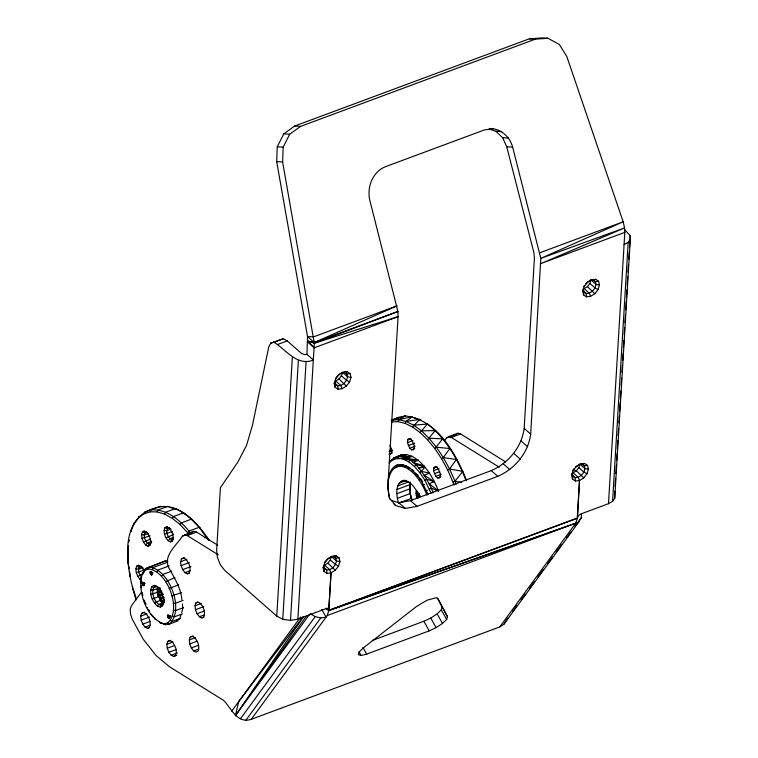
<?xml version="1.0" encoding="UTF-8"?>
<svg xmlns="http://www.w3.org/2000/svg" width="758" height="758" viewBox="0 0 758 758"><rect width="100%" height="100%" fill="white"/><g stroke="black" fill="none" stroke-linecap="round" stroke-linejoin="round"><path stroke-width="1.14" d="M270.644 343.185L273.941 342.246C286.221 349.675 296.766 366.502 313.48 360.088L306.952 354.356L305.114 354.678L301.675 353.598L287.235 340.901L283.255 338.779L270.644 343.185L268.749 346.984L252.499 425.115L246.558 445.363L237.974 461.868L220.407 487.735L216.646 550.327L217.432 557.49L220.351 564.776L224.595 570.243L276.765 616.102L282.772 619.305L290.504 620.414L297.875 619.134L314.314 343.232L282.62 161.975L283.179 147.128L289.698 134.232L300.604 126.387L535.233 39.179L547.92 38.26L559.338 44.485L566.757 56.367L623.19 221.781L624.535 227.931L624.819 232.365L608.485 503.682L580.533 514.076L578.278 515.791L575.72 523.191L499.749 626.942L251.268 719.304C236.96 724.023 231.455 708.266 223.553 700.354L169.754 666.955L156.12 655.604L143.234 639.202L132.157 619.059L130.509 614.027L130.215 609.318L131.323 605.964L141.007 592.747M161.179 601.378L164.363 600.194L161.179 601.378L161.767 598.375L161.331 597.418L158.384 595.703L159.512 592.5L157.617 590.217M326.641 559.897L324.784 562.275L323.145 567.733L324.017 571.456L326.897 573.351L331.028 572.896L335.292 570.234L338.542 566.055L339.916 561.498L336.486 561.005L331.369 556.514L330.327 559.982L327.863 563.147L324.623 565.174L329.73 569.665L331.028 572.896L328.754 610.654L327.229 615.553L251.268 719.304M398.509 503.198C396.434 495.723 394.425 482.609 404.384 480.136M306.952 354.356L307.53 336.543L276.689 161.615L277.257 146.768L283.776 133.872L294.682 126.027L529.311 38.819L541.989 37.9L547.92 38.26M140.96 583.48L141.206 577.823C138.837 595.703 147.175 618.462 165.367 624.687L169.413 624.052L178.187 620.783M577.549 517.032L579.51 480.544L578.221 477.303L573.114 472.812L576.345 470.784L578.818 467.62L579.861 464.152L584.968 468.643L588.398 469.136L587.024 473.703L583.774 477.872L579.51 480.544L575.388 480.989L572.498 479.103L571.627 475.37L573.275 469.913L574.507 468.33M276.765 616.102L292.361 357.065M282.772 619.305L298.368 360.268M290.504 620.414L306.099 361.376M407.472 442.606L407.624 440.057L408.657 438.655L410.286 438.749L412.087 440.332L414.342 445.969L414.19 448.509L413.157 449.92L411.518 449.816L409.718 448.234L407.472 442.606L412.902 440.578M433.557 470.709L433.718 468.169L434.808 466.757L436.381 466.852L438.181 468.435L440.436 474.072L440.284 476.611L439.252 478.023L437.612 477.928L435.812 476.346L433.557 470.709L438.996 468.69M391.232 500.441L398.755 502.696L410.504 500.621L491.26 470.604C508.4 463.147 521.769 447.125 524.166 428.365L534.437 257.805L533.84 252.423L506.742 146.768L502.611 137.7L495.789 131.248L489.441 129.097M393.971 504.089L395.6 505.52L405.274 508.429L417.023 506.353L497.779 476.337C514.919 468.88 528.288 452.858 530.685 434.097L540.805 258.374L512.664 147.128C509.831 136.611 500.47 128.225 489.308 128.5M579.51 480.544L577.264 518.074L328.764 610.436L326.319 608.286M608.485 503.682L612.578 501.332L628.174 242.295L630.324 239.14L630.192 235.653L624.412 229.39M614.814 491.165L614.729 498.177L612.578 501.332M615.098 486.456L615.591 478.213M615.875 473.504L616.368 465.26M616.652 460.551L617.078 453.492M617.363 448.774L617.855 440.54M618.14 435.822L618.566 428.763M618.926 422.869L619.343 415.81M619.627 411.101L620.129 402.858M620.414 398.149L620.84 391.081M621.19 385.197L621.617 378.128M621.967 372.244L622.394 365.176M622.678 360.467L623.104 353.399M623.455 347.515L623.881 340.446M624.241 334.562L624.668 327.494M624.952 322.785L625.445 314.542M625.729 309.832L626.222 301.589M626.506 296.88L626.932 289.821M627.217 285.112L627.709 276.869M627.994 272.16L628.42 265.092M628.78 259.208L629.206 252.139M629.481 247.43L630.192 235.653M614.729 498.177L630.324 239.14M331.028 572.896L328.764 610.436L575.72 523.191L327.229 615.553M499.749 626.942L503.966 624.204L578.771 522.035L581.253 517.771L581.547 513.659M416 493.098L416.17 490.89L417.213 491.127L417.848 497.94L416.843 498.205L416 493.098L418.956 493.051M136.07 599.957C127.306 571.939 116.277 519.183 154.518 508.305C177.808 499.835 197.734 523.228 209.236 540.407M128.093 563.914L128.49 545.495M128.756 542.207L128.936 540.009L128.595 541.174M388.181 480.885C388.513 474.688 390.882 467.724 396.936 465.005L401.494 464.531L407.927 467.004L401.494 464.531L403.076 465.516M410.201 493.865L409.708 486.863L410.267 483.111L410.201 493.865L411.945 500.413M335.102 387.281L335.5 384.401L334.837 381.568L334.231 383.557L335.102 387.281L337.992 389.176L342.114 388.731L346.378 386.059L349.627 381.89L351.001 377.323L350.13 373.599L347.24 371.704C342.398 371.524 337.405 374.471 335.604 379L338.854 374.822L343.118 372.159M324.017 571.456L324.415 568.566L323.742 565.733L323.145 567.733M583.594 294.928L583.982 292.038L583.319 289.205L582.712 291.205L583.594 294.928L586.474 296.823L590.605 296.369L594.859 293.706L598.119 289.528L599.483 284.97L598.612 281.237L595.731 279.351C591.865 279.257 587.857 280.962 585.602 284.165M572.498 479.103L572.896 476.214L572.233 473.38L571.627 475.37M160.8 623.18L159.426 622.271L163.766 623.701L167.613 623.095C182.29 609.64 167.613 571.02 148.369 568.879L144.882 570.49L142.305 574.014L145.489 568.671L165.614 560.854L167.793 561.072M131.115 530.401L130.689 531.927L134.507 522.385M128.547 541.373L128.936 540.009M140.817 579.188L142.769 572.385M163.908 601.359L163.529 602.667C163.756 596.574 161.426 590.236 156.65 586.304L153.855 585.432L151.704 586.701C148.833 593.438 152.197 601.634 157.493 606.229L160.289 607.101L162.439 605.832L163.908 601.359L163.747 597.512L163.34 598.242M410.069 483.822L410.571 482.097M372.273 640.453L423.864 621.276L430.743 618.054L437.12 613.876L441.279 609.849L442.104 607.063L437.338 598.024M446.651 619.419L447.476 616.633L437.944 598.555L436.03 597.73L426.981 600.251L416.426 606.552L363.395 647.882L359.235 651.908L358.401 654.694L361.121 655.499L366.673 654.097L429.236 630.846L436.115 627.624L442.492 623.436L446.651 619.419L441.279 609.849M141.575 534.636L142.381 531.955L144.191 531.064L146.521 532.211L148.757 535.072L150.283 538.9L150.7 542.662L151.164 541.136L149.894 545.353L148.085 546.243L145.744 545.097L143.518 542.226L141.992 538.398L141.575 534.636L144.209 535.015L148.559 533.405M141.585 580.069L140.031 579.311C136.904 575.881 134.744 570.679 136.658 566.169L138.477 565.279L142.267 567.372L138.477 565.279M142.532 584.892L142.078 583.082L142.694 582.229L144.712 583.461L142.532 584.892L144.058 585.631L143.253 582.504M150.056 572.186L150.681 571.333L151.761 572.29L152.225 574.09L151.6 574.943L150.52 573.986L150.056 572.186L151.808 572.432M170.578 541.923L171.668 539.535L173.051 538.862L172.388 541.032L170.578 541.923L168.238 540.776C165.121 537.356 162.951 532.154 164.874 527.634L166.684 526.744L170.484 528.847L166.684 526.744M140.723 616.188L141.566 613.374L143.47 612.445L145.915 613.639C149.184 617.23 151.458 622.678 149.449 627.416L147.545 628.344L145.1 627.15L142.769 624.137L141.168 620.129L140.723 616.188L146.938 613.885M172.388 541.032C174.312 536.512 172.142 531.311 169.015 527.89M180.622 561.697L181.465 558.883L183.37 557.954L185.814 559.148C189.083 562.739 191.357 568.187 189.339 572.925L187.444 573.853L184.999 572.66L182.659 569.646L181.058 565.639L180.622 561.697L186.838 559.395M167.442 615.723L168.058 614.871L169.148 615.828L169.612 617.637L168.987 618.49L167.906 617.533L167.442 615.723L170.076 616.102L169.422 618.272M166.817 644.3L167.66 641.486L169.565 640.548L172.009 641.751C175.278 645.333 177.552 650.79 175.543 655.518L173.639 656.447L171.194 655.253L168.854 652.25L167.253 648.232L166.817 644.3L173.032 641.988M181.001 614.577L179.779 618.67L176.813 620.12M181.617 612.53L182.849 608.437L182.356 604.031M195.033 605.765L195.877 602.951L197.772 602.023L200.216 603.216C203.495 606.807 205.759 612.256 203.75 616.984L201.855 617.922L199.411 616.718L197.071 613.715L195.469 609.707L195.033 605.765L201.24 603.453M189.311 639.979L190.154 637.165L192.058 636.237L194.503 637.431C197.772 641.022 200.046 646.47 198.037 651.198L196.132 652.136L193.688 650.933L191.348 647.929L189.746 643.921L189.311 639.979L195.526 637.668M334.231 383.557L335.879 378.1M342.114 388.731L340.825 385.49L335.718 380.999L338.949 378.972L341.422 375.807L342.464 372.339L347.571 376.83L351.001 377.323M582.712 291.205L584.361 285.747L584.086 286.638L587.336 282.469L591.6 279.797M590.605 296.369L589.307 293.138L584.2 288.646L587.441 286.619L589.904 283.445L590.946 279.986L596.053 284.477L599.483 284.97M149.894 545.353L150.558 543.183L149.174 543.856L148.085 546.243M152.036 574.735L152.69 572.565L150.52 573.986M162.439 605.832L162.97 604.098L161.103 605.197L160.289 607.101M152.225 574.09L152.69 572.565L152.131 573.2M169.612 617.637L170.076 616.102L167.632 615.089M324.784 562.275L324.509 563.166L327.769 558.997L332.023 556.325L336.154 555.879L339.034 557.774L339.916 561.498M389.82 461.167L389.28 462.92C396.756 454.023 408.562 461.887 418.132 460.229C427.607 468.397 433.927 479.492 438.512 490.995L431.293 488.209C424.887 474.65 407.558 445.713 389.82 461.167L391.867 460.049M409.708 486.863L409.898 486.257M573.275 469.913L573.001 470.813L576.251 466.634L580.514 463.972L584.636 463.517L587.526 465.412L588.398 469.136M134.024 524.062L138.468 517.989L139.036 516.198M127.676 552.127L128.045 550.971M144.882 570.49L145.489 568.671L165.614 560.854M393.146 459.632L393.819 457.775L400.641 455.293L396.235 457.093L406.591 454.582L412.248 456.392L418.132 460.229L412.845 462.418L423.959 465.905L418.643 468.065L424.935 467.184L419.941 472.755L425.02 480.42L430.989 493.221M138.468 517.989L143.906 513.867L144.579 512.001L160.914 506.221M409.756 490.236L409.936 489.753M148.369 568.879L149.155 566.975C169.404 569.23 184.857 609.887 169.413 624.052L167.613 623.095M143.906 513.867L150.188 511.821L150.975 509.916C167.755 508.675 181.389 521.523 191.196 533.66M397.827 458.334L398.651 456.42L406.591 454.582L401.37 456.809L412.248 456.392L403.095 459.073L404.09 457.188L412.248 456.392M143.622 585.839L144.352 584.257M151.6 574.943L152.69 572.565L151.05 574.678M168.987 618.49L170.076 616.102L169.148 615.828M391.242 421.988L397.893 421.647L398.784 419.743L405.255 415.962C437.555 419.667 455.492 453.312 466.596 480.439M150.188 511.821L157.143 511.887L158.052 509.992L167.992 506.297M152.5 569.296L153.504 567.41L167.774 562.114M397.893 421.647L405.047 423.324L406.07 421.448L412.314 416.644L398.784 419.743L392 420.093L398.793 417.345L405.255 415.962L392 420.093M157.143 511.887L164.571 514.085L165.623 512.228L175.562 508.533L184.706 513.725M129.779 576.393L130.186 575.692M503.966 624.204L505.946 620.793M405.047 423.324L412.513 426.981L419.78 419.373L421.173 420.292L413.849 417.62M141.481 592.86L141.907 592.216L142.855 595.599M403.095 459.073L408.714 461.821L409.898 460.03M157.493 606.229L158.678 604.439L163.652 602.591C159.512 599.18 157.484 593.694 157.683 588.407M164.571 514.085L172.284 518.339L173.478 516.558L183.417 512.863L192.485 519.931M303.484 616.775L235.368 715.694L238.732 701.529L303.238 616.557M156.963 571.712L158.204 569.959L169.176 565.885M306.26 616.197L235.368 715.694L309.482 614.473M454.165 485.044L447.732 469.969L449.541 468.956L456.449 459.433C448.935 446.102 439.735 433.424 427.465 424.063L413.669 425.172L406.07 421.448L398.784 419.743M447.732 469.969L441.592 458.761L443.297 457.548L449.854 448.528L450.707 448.925M217.593 545.135L196.606 532.107L193.906 531.339L182.507 536.067C176.046 546.044 161.321 556.912 170.057 569.959C175.174 579.216 181.02 588.881 181.863 599.616M231.683 711.165L300.632 616.993M240.381 718.83L315.195 616.661L320.776 617.931L326.073 617.135L321.78 609.479M444.51 440.673L446.519 437.935L448.603 436.674L457.917 433.206L460.618 433.974L505.586 461.887M245.971 720.1L320.776 617.931M506.439 619.94L507.841 618.035M512.73 611.346L516.928 605.623M521.125 599.891L525.322 594.158M529.51 588.435L534.409 581.746M537.905 576.971L543.495 569.334M547.693 563.601L552.582 556.922M556.078 552.146L561.678 544.509M566.567 537.82L570.765 532.097M574.962 526.365L581.253 517.771M453.066 481.936L454.98 481.15L462.93 471.258M441.592 458.761L434.827 448.613L442.7 438.835L443.686 439.403M434.827 448.613L427.597 439.792L420.093 432.515L427.465 424.063L428.725 424.906M145.744 545.097L147.393 542.984L151.742 541.373M168.238 540.776L169.887 538.663L173.146 537.46M140.031 579.311L141.68 577.198C139.292 574.592 137.643 570.622 139.112 567.183L140.486 566.51M143.063 585.574L144.162 584.162M168.437 618.215L170.076 616.102L167.537 616.624M189.017 534.257L180.063 524.545L181.399 522.878L191.338 519.183L199.117 527.312L208.403 540.037M427.597 439.792L435.177 430.61L436.295 431.33M419.941 472.755L414.418 466.454L415.791 464.815L423.959 465.905M172.777 534.589L173.345 533.945M169.517 616.737L170.076 616.102L167.906 617.533M161.445 575.957L162.913 574.422L171.696 571.162M187.69 532.523L189.178 531.007L199.117 527.312L200.121 527.909M132.688 589.241L132.659 586.597M401.607 464.91C386.182 467.819 386.741 487.138 389.716 499.01M411.044 497.608L410.618 494.472M154.623 603.377L156.186 601.966L161.16 600.118M165.595 581.699L174.965 577.615M389.1 451.218L391.914 449.219M425.02 480.42L426.745 479.245L434.4 481.652L429.019 483.727L438.512 490.995M143.518 542.226L150.046 539.184M166.011 537.905L173.62 534.456M137.804 576.44L143.234 573.797M574.564 524.773L578.771 522.035M396.718 467.241L400.84 465.223M416.237 495.58L419.089 494.358M417.848 497.94L420.491 496.282M329.683 557.585L327.257 559.101L327.769 558.997M578.174 465.223L575.748 466.748L576.251 466.634M193.906 531.339L182.507 536.067M456.534 434.05L457.917 433.206M395.951 419.041L398.793 417.345L391.27 420.339M161.994 592.415L157.948 587.175L155.523 586.408L153.656 587.507C151.174 593.353 154.092 600.459 158.678 604.439L161.103 605.197L163.084 604.458M624.08 244.644L628.174 242.295M397.893 456.771L401.418 454.876L406.591 454.582M419.449 496.225L417.658 497.125L420.444 496.083M168.702 527.975L167.319 528.658C165.86 532.097 167.509 536.058 169.887 538.663L171.668 539.535M332.023 556.325L330.488 557.083L336.154 555.879M580.514 463.972L578.979 464.72L584.636 463.517M429.426 489.1L431.293 488.209L433.112 493.003M143.584 600.345L144.115 600.099L145.981 604.41M419.022 493.78L417.194 494.623L419.051 493.922M169.119 588.53L178.67 584.806M436.693 466.805L433.718 468.169L436.978 466.956M152.225 599.114L159.085 596.432M396.235 457.093L401.418 454.876M307.805 341.015L314.219 342.559L397.922 311.481L398.083 316.636L314.219 347.808L307.805 341.015L314.314 343.232L397.922 311.481L369.79 200.235C366.834 187.254 372.358 172.312 385.045 166.855L484.438 129.912L493.25 128.746M157.74 589.042L159.872 588.255M158.602 596.025L162.875 594.471M161.511 602.203L163.652 601.426M273.941 342.246L283.255 338.779M277.921 344.369L287.235 340.901M539.762 252.793L623.19 221.781L540.805 258.374L624.535 227.931L540.956 263.538L624.819 232.365M147.005 532.163L144.825 532.969L142.381 531.955M169.498 527.843L167.319 528.658L164.874 527.634M149.97 535.859L141.992 538.398M407.624 440.057L410.883 438.844M171.052 529.084L166.703 530.695L164.069 530.325M172.464 531.548L164.486 534.077M389.394 451.749L392.663 450.536M408.24 445.6L414.759 443.174M392.284 452.924L389.025 454.137L390.664 454.241L391.696 452.829L391.848 450.29L390.086 445.533M151.344 543.05L149.174 543.856L147.393 542.984C145.015 540.378 143.366 536.408 144.825 532.969L146.209 532.296L144.191 531.064M409.718 448.234L415.157 446.216M411.518 449.816L414.778 448.603M446.519 437.935L455.833 434.467M184.582 534.797L187.283 535.565L196.606 532.107M448.603 436.674L451.304 437.432L460.618 433.974M204.319 537.848L206.527 537.024L207.398 537.45M394.444 467.923L396.576 467.136M397.353 466.492L403.834 464.967M400.641 466.151L404.204 466.909L406.335 466.123M141.282 566.378L139.112 567.183L136.658 566.169M404.204 466.909L407.946 468.747L410.078 467.951M142.845 567.619L138.496 569.23L135.853 568.851M143.158 570.48L136.269 572.612M407.946 468.747L411.755 471.599L413.887 470.803M181.465 558.883L184.573 557.727M411.755 471.599L415.498 475.38L417.63 474.593M399.163 483.159L406.838 480.307M181.058 565.639L189.348 562.559M397.77 485.906L408.733 481.832M434.334 473.703L439.763 471.684M415.498 475.38L419.079 479.985L421.202 479.189M396.984 489.479L410.135 484.589M182.659 569.646L190.95 566.567M435.812 476.346L441.251 474.319M437.612 477.928L440.872 476.716M396.841 493.704L410.002 488.806M184.999 572.66L190.173 570.736M419.079 479.985L422.377 485.262L424.499 484.476M187.444 573.853L189.519 573.086M156.641 586.408L153.656 587.507L151.704 586.701M397.363 498.347L410.514 493.458M159.701 587.725L152.718 590.255L150.605 589.866M157.579 588.701L159.72 587.905M157.636 588.881L159.777 588.085M156.821 589.582L159.995 588.407M422.377 485.262L425.295 491.061L427.417 490.265M159.218 591.486L161.426 590.672M157.844 592.244L150.795 594.291M399.599 502.791L411.66 498.3M159.512 592.5L161.71 591.676M158.403 595.134L162.638 593.561L158.403 595.134L157.133 590.69M158.337 595.513L162.619 593.921M158.384 595.703L162.676 594.111M162.752 594.281L157.816 595.911L162.61 593.732L158.346 595.324L157.323 591.496M162.998 594.556L158.763 596.129L160.696 600.327M161.331 597.418L163.529 596.593M161.767 598.375L163.974 597.55M181.437 592.595L171.744 595.93M162.259 601.378L164.401 600.582M162.335 601.549L164.477 600.753M161.369 602.098L164.581 600.905M161.681 602.259L163.794 601.473M141.566 613.374L144.674 612.227M183.057 600.412L175.373 603.264L173.279 603.349M141.168 620.129L149.449 617.05M195.877 602.951L197.942 602.184M183.417 607.67L175.733 610.531L173.62 610.256M142.769 624.137L150.008 621.446M145.1 627.15L150.273 625.227M182.479 613.847L174.795 616.699L172.729 616.112M195.469 609.707L203.75 606.627M147.545 628.344L149.62 627.577M180.319 618.462L172.635 621.323L170.673 620.508M168.655 623.464L165.367 624.687L163.766 623.701M197.071 613.715L204.319 611.024M199.411 616.718L204.584 614.795M201.855 617.922L203.921 617.154M167.66 641.486L170.768 640.33M190.154 637.165L193.262 636.009M167.253 648.232L174.501 645.541M189.746 643.921L196.995 641.221M168.854 652.25L176.102 649.549M171.194 655.253L177.41 652.941M191.348 647.929L198.596 645.238M173.639 656.447L176.747 655.3M193.688 650.933L198.861 649.009M297.875 619.134L325.836 608.74L327.977 608.826L328.584 609.565L326.954 608.134M328.764 610.436L577.236 518.292M575.72 523.191L328.754 610.654L326.31 608.503M590.065 280.545L595.731 279.351M341.583 372.908L347.24 371.704M314.314 343.232L398.083 316.636L387.812 487.205L389.47 498.072L395.6 505.52M401.096 481.358C410.305 478.497 416.322 489.696 419.591 496.585M586.834 282.573L587.336 282.469M338.343 374.935L338.854 374.822M150.15 573.076L151.846 572.735M142.172 583.973L144.712 583.461L142.694 582.229M393.819 457.775L396.984 457.254M406.07 421.448L419.78 419.373M161.909 593.419L162.506 593.334M598.612 281.237L595.39 281.644L593.201 280.214M350.13 373.599L346.908 374.007L344.71 372.566M587.526 465.412L584.304 465.819L582.116 464.379M339.034 557.774L335.813 558.172L333.624 556.742M402.915 465.526L398.699 465.962L396.936 465.005M417.279 495.495L419.259 495.41M413.669 425.172L421.391 430.809L435.177 430.61M421.391 430.809L429.037 438.219L442.7 438.835M529.311 38.819L535.233 39.179M495.789 131.248L501.711 131.608M502.611 137.7L508.533 138.06M294.682 126.027L300.604 126.387M506.742 146.768L512.664 147.128M283.776 133.872L289.698 134.232M277.257 146.768L283.179 147.128M276.689 161.615L282.62 161.975M429.037 438.219L436.4 447.211L449.854 448.528M436.4 447.211L443.297 457.548L457.178 459.632M142.078 583.082L144.712 583.461L142.267 582.438M406.97 458.353L418.132 460.229M443.297 457.548L449.541 468.956L462.304 471.277L466.047 480.629M146.692 607.528L147.384 607.651M162.534 602.43L164.24 602.771M449.541 468.956L454.98 481.15L461.688 482.571M421.495 471.324L429.473 473.163L424.12 475.285L434.4 481.652M169.565 507.273L176.993 509.471M140.808 566.415L143.963 569.561M143.783 583.186L144.712 583.461M413.176 470.557L411.793 469.572L422.632 481.851L415.574 472.983M150.245 571.541L151.875 572.224M598.119 289.528L595.011 287.936L589.904 283.445M587.024 473.703L583.925 472.111L578.818 467.62M349.627 381.89L346.529 380.298L341.422 375.807M338.542 566.055L335.443 564.464L330.327 559.982M150.558 613.866L156.044 619.637L154.916 618.907M159.521 589.155L160.44 589.639M153.855 585.432L155.523 586.408M416.976 474.821L417.971 475.399M451.304 437.432L499.266 467.212M187.283 535.565L218.266 554.799M310.174 613.525L315.195 616.661M583.982 292.038L586.18 293.479L589.307 293.138L592.548 291.11L595.011 287.936L596.053 284.477L595.39 281.644L593.694 280.147M572.896 476.214L575.085 477.644L578.221 477.303L581.452 475.275L583.925 472.111L584.968 468.643L584.304 465.819L582.599 464.322M335.5 384.401L337.689 385.831L340.825 385.49L344.056 383.463L346.529 380.298L347.571 376.83L346.908 374.007L345.203 372.51M324.415 568.566L326.603 570.007L329.73 569.665L332.97 567.638L335.443 564.464L336.486 561.005L335.813 558.172L334.117 556.675M406.534 466.085L412.987 470.358M156.65 586.304L157.948 587.175M412.513 426.981L420.093 432.515M172.284 518.339L180.063 524.545M408.714 461.821L414.418 466.454M587.441 286.619L594.859 293.706M583.622 291.233L586.18 293.479L586.474 296.823M576.345 470.784L583.774 477.872M573.721 469.24L576.374 471.571M524.166 428.365L530.685 434.097M571.684 474.65L575.085 477.644L575.388 480.989M521.097 440.985L527.615 446.718M513.763 453.445L520.282 459.177M503.284 463.849L509.802 469.581M491.26 470.604L497.779 476.337M307.691 342.076L314.219 347.808M338.949 378.972L346.378 386.059M334.287 382.837L337.689 385.831L337.992 389.176M410.504 500.621L417.023 506.353M398.755 502.696L405.274 508.429M327.863 563.147L335.292 570.234M324.045 567.761L326.603 570.007L326.897 573.351M148.549 609.565L149.714 611.469M442.104 607.063L447.476 616.633M437.12 613.876L442.492 623.436M430.743 618.054L436.115 627.624M423.864 621.276L429.236 630.846M362.911 647.398L366.673 654.097M358.979 651.672L361.121 655.499M421.818 481.529L428.175 494.661M456.449 459.433L462.304 471.277M158.934 596.887L160.791 600.942M425.295 491.061L426.925 495.154M143.035 569.286L144.181 572.157M454.98 481.15L456.098 484.315M411.272 497.371L411.897 499.314M133.493 589.866L135.909 597.503M128.936 566.434L129.248 568.756M129.713 572.224L130.025 574.536M141.054 585.697L141.339 587.867M396.889 305.891L314.219 342.559L307.53 336.543L313.461 336.903L396.889 305.891M164.363 600.383L161.16 601.577L164.382 600.412"/></g></svg>
